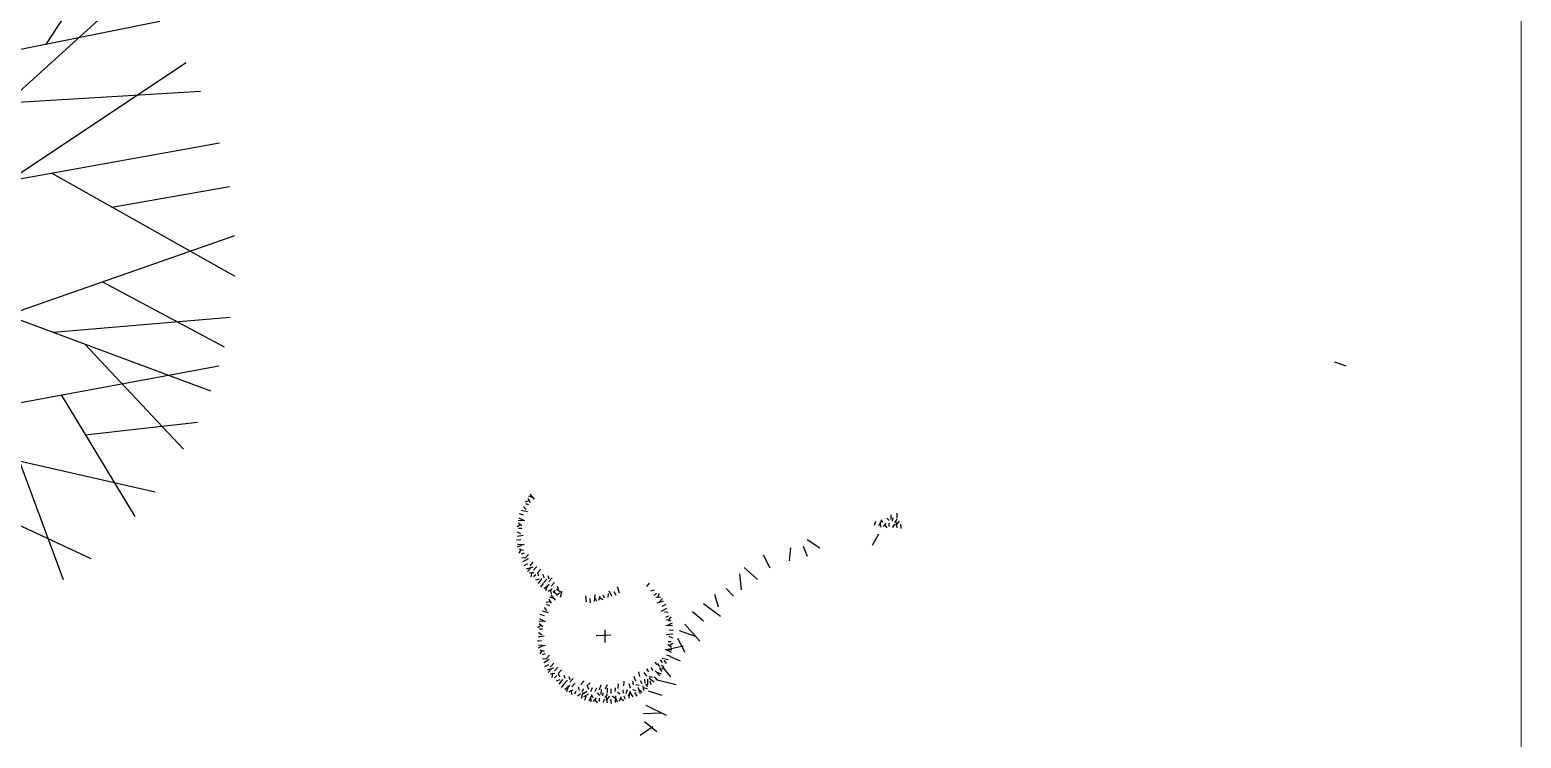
# Model space of a CAD drawing. Header units: millimetres. Extents: x 216896 to 446004, y 63591 to 243769.
# Drawn here: x 394280 to 398583, y 138608 to 140652 of the extents above; entities that cross this region are included whole.
import ezdxf

# ---------------------------------------------------------------- set-up
doc = ezdxf.new("R2010")
doc.units = ezdxf.units.MM
doc.layers.add('green', color=7, linetype='Continuous', true_color=0x45e718)
doc.layers.add('trees', color=7, linetype='Continuous', true_color=0x547000)
doc.layers.add('line pedestr', color=7, linetype='Continuous', lineweight=5, true_color=0x1c1c1c)

# ---------------------------------------------------------------- blocks, each defined once
blk = doc.blocks.new('A$C19F01AD3')
at = {"color": 0}
for p, q in [((-0.1988, 0.7618), (-0.1968, 0.9257)), ((-0.0031, 0.0658), (-0.1325, 0.9375)), ((-0.108, 0.7723), (-0.021, 0.9474)), ((0.0363, 0.7514), (-0.0938, 0.9425)), ((-0.071, 0.5232), (0.1249, 0.9402)), ((0.181, 0.5052), (0.0552, 0.9465)), ((0.301, 0.652), (0.208, 0.9258)), ((-0.2838, 0.5658), (-0.306, 0.8946)), ((-0.115, 0.8195), (-0.2202, 0.9202)), ((0.1385, 0.654), (0.2952, 0.9022)), ((-0.0951, 0.6858), (-0.3546, 0.876)), ((0.3268, 0.1707), (0.4151, 0.8542)), ((-0.2916, 0.6819), (-0.4443, 0.8332)), ((-0.4103, 0.6563), (-0.4126, 0.8497)), ((-0.03, 0.2473), (0.4513, 0.8357)), ((-0.2806, 0.1368), (-0.4886, 0.8076)), ((-0.0528, 0.4005), (-0.5569, 0.7611)), ((0.5367, 0.4481), (0.5546, 0.7713)), ((-0.4267, 0.6081), (-0.6446, 0.6871)), ((-0.4229, 0.2018), (-0.6254, 0.7049)), ((0.3812, 0.5917), (0.6555, 0.6877)), ((0.4472, 0.3719), (0.7276, 0.6108)), ((-0.6028, 0.3777), (-0.7624, 0.5507)), ((-0.5373, 0.486), (-0.7796, 0.5255)), ((0.6097, 0.3613), (0.7917, 0.5249)), ((0.5807, 0.4856), (0.8119, 0.4929)), ((0.0573, 0.0325), (0.8437, 0.4357)), ((-0.365, 0.4089), (-0.8738, 0.3422)), ((-0.0562, 0.0344), (-0.8508, 0.3971)), ((0.3536, 0.3779), (0.8849, 0.3435)), ((0.4811, 0.2498), (0.9352, 0.1575)), ((-0.5139, 0.2433), (-0.9254, 0.1458)), ((0.4377, 0.069), (0.9199, 0.2325)), ((-0.6488, -0.0235), (-0.9173, 0.1921)), ((-0.1907, 0.0958), (-0.9302, -0.0968)), ((0.172, 0.0913), (0.9473, 0.0262)), ((0.542, 0.0602), (0.8997, -0.2902)), ((-0.5188, 0.0103), (-0.7855, -0.5045)), ((0.0581, -0.031), (0.7736, -0.5391)), ((-0.0477, -0.0455), (-0.672, -0.6476)), ((0.6596, -0.055), (0.9435, -0.0799)), ((0.2499, -0.1672), (0.3177, -0.8824)), ((-0.6229, -0.1906), (-0.9163, -0.1848)), ((-0.7388, -0.1883), (-0.8739, -0.3298)), ((0.3513, -0.2392), (0.9255, -0.1961)), ((-0.222, -0.2136), (0.1006, -0.9308)), ((0.592, -0.2211), (0.8318, -0.4462)), ((-0.6952, -0.3301), (-0.8913, -0.2802)), ((-0.3305, -0.3182), (-0.818, -0.4501)), ((0.4467, -0.307), (0.8642, -0.3812)), ((0.5127, -0.3538), (0.6746, -0.6569)), ((-0.5445, -0.3761), (-0.6362, -0.6828)), ((-0.4398, -0.4237), (-0.5037, -0.7859)), ((-0.1346, -0.408), (0.3943, -0.8517)), ((0.2761, -0.4442), (0.8082, -0.4868)), ((0.4264, -0.4562), (0.5216, -0.7817)), ((-0.5789, -0.4913), (-0.7533, -0.5512)), ((-0.0916, -0.5036), (-0.3906, -0.8481)), ((0.282, -0.5056), (0.1962, -0.9162)), ((0.4576, -0.5627), (0.7241, -0.6029)), ((-0.1578, -0.5799), (-0.5512, -0.7532)), ((0.2893, -0.5824), (0.5833, -0.7377)), ((-0.0184, -0.6664), (-0.1536, -0.922)), ((0.1476, -0.6448), (0.0156, -0.9355)), ((-0.393, -0.6835), (-0.3705, -0.8571)), ((-0.2452, -0.6806), (-0.2392, -0.9032)), ((-0.0657, -0.756), (-0.2808, -0.8909))]:
    blk.add_line(p, q, dxfattribs=at)
blk.add_circle((0, 0), 0.0659, dxfattribs=at)

msp = doc.modelspace()

# ---------------------------------------------------------------- linework, layer by layer
at = {"layer": 'green'}
for p, q in [((396764.3, 139252.9), (396763.8, 139238.7)), ((396781.7, 139256.8), (396781.2, 139242.7)), ((396720.1, 139233.3), (396716.4, 139221.5)), ((396737.1, 139236.9), (396728.6, 139219.7)), ((396735.3, 139217.3), (396734.7, 139232.5)), ((396735.4, 139238.4), (396740.2, 139230.5)), ((396742, 139218.4), (396750.5, 139228.8)), ((396753.5, 139214.6), (396746.2, 139225.3)), ((396752.9, 139243.2), (396759, 139235.7)), ((396758.9, 139228.1), (396758.7, 139219)), ((396769.6, 139243.7), (396767.8, 139234.6)), ((396774.4, 139225.7), (396769.1, 139216)), ((396781.2, 139239.5), (396774.5, 139230.1)), ((396788.4, 139233.7), (396777.7, 139221.4)), ((396778.8, 139232.4), (396781.4, 139214.9)), ((396791.7, 139225.1), (396792.8, 139212.8)), ((396522.7, 139181.7), (396559.6, 139157.6)), ((396711.5, 139164.6), (396729.3, 139197.6)), ((396416.2, 139098.8), (396396.7, 139136.1)), ((396471.6, 139119.7), (396475.4, 139157)), ((396523.5, 139132.2), (396512.2, 139161.2)), ((396327.5, 139082), (396332, 139036.4)), ((396341.1, 139100.7), (396379.1, 139065.5)), ((396310.2, 139017.8), (396288.7, 139040.3)), ((396272.5, 138959.4), (396223.9, 138995.4)), ((396267.1, 138986.4), (396256.3, 139022.3)), ((396223.9, 138945.9), (396191.6, 138972.9)), ((396153.8, 138919), (396202.4, 138901)), ((396213.2, 138887.5), (396170, 138936.9)), ((396121.5, 138865), (396164.6, 138874)), ((396148.4, 138896.5), (396170, 138856)), ((396157, 138830.6), (396128.5, 138843.1)), ((396129.2, 138785), (396105.4, 138814.1)), ((396104.8, 138731.1), (396064.6, 138743.6)), ((396144.5, 138762.1), (396085.9, 138776.8)), ((396117.2, 138673), (396058.4, 138702.2)), ((396050.3, 138679.4), (396102.1, 138681.3)), ((396053.9, 138656.5), (396089.4, 138627.4)), ((396041.1, 138617.1), (396077.5, 138642))]:
    msp.add_line(p, q, dxfattribs=at)
at = {"layer": 'line pedestr'}
msp.add_lwpolyline([(398583.1, 76231.8), (398583.1, 149231.8)], dxfattribs=at)
at = {"layer": 'trees'}
for p, q in [((398077.7, 139681.2), (398045.3, 139693.2)), ((395717.3, 139300.2), (395723.6, 139288.4)), ((395718.9, 139306.8), (395733.1, 139301.6)), ((395736.3, 139297.6), (395723.6, 139312.1)), ((395704.5, 139251.7), (395692.7, 139255.4)), ((395716.1, 139260.8), (395698.9, 139265.1)), ((395711.6, 139267.5), (395704.7, 139276.1)), ((395709.4, 139291), (395722, 139293.6)), ((395719.8, 139280.9), (395711.4, 139284.6)), ((395685.8, 139218.3), (395696.5, 139225.6)), ((395688.5, 139236.5), (395703.7, 139237.1)), ((395689.6, 139229.8), (395700, 139221.3)), ((395699.3, 139212.9), (395690.2, 139213.1)), ((395708.1, 139234.7), (395690.9, 139243.2)), ((395696.3, 139180.1), (395684, 139179)), ((395703.6, 139193), (395686.1, 139190.4)), ((395706.2, 139165.8), (395687, 139167.1)), ((395696.9, 139197.5), (395687.2, 139202.7)), ((395687.4, 139160), (395701.2, 139166.3)), ((395690.9, 139154.2), (395703.8, 139150.3)), ((395691.8, 139142.1), (395698.9, 139152.9)), ((395706.4, 139142.3), (395697.8, 139139)), ((395710, 139127.1), (395699.1, 139128.2)), ((395718, 139125.5), (395702.8, 139116.4)), ((395719.1, 139138), (395709.6, 139127.4)), ((395716.2, 139110.8), (395705.2, 139105.1)), ((395730.8, 139101.4), (395712.5, 139095.2)), ((395715.6, 139088.8), (395725.9, 139099.9)), ((395721.1, 139084.8), (395734.5, 139086.1)), ((395731.7, 139115.5), (395722.2, 139105)), ((395726.6, 139074), (395729, 139086.7)), ((395742.8, 139103.7), (395733.3, 139093.1)), ((395739.9, 139079.7), (395733.3, 139073.4)), ((395753.9, 139095.8), (395744.4, 139085.2)), ((395744.4, 139085.2), (395747.6, 139076)), ((395760.2, 139081.3), (395763.4, 139072)), ((395749.1, 139067.1), (395738.6, 139063.9)), ((395757.1, 139068.7), (395746.5, 139054.4)), ((395761, 139054.4), (395753.1, 139044.9)), ((395771.3, 139066.8), (395761.8, 139056.2)), ((395778.1, 139051.3), (395763.6, 139038.6)), ((395768.9, 139033.9), (395774.2, 139048.1)), ((395774.5, 139077.3), (395777.6, 139068.1)), ((395775.5, 139032.3), (395787.4, 139038.6)), ((395787.1, 139070.7), (395777.6, 139060.2)), ((395784.7, 139024.4), (395782.1, 139037)), ((395793.5, 139057.5), (395784, 139047)), ((395813.9, 139027.8), (395799.6, 139038.4)), ((395801.4, 139047), (395804.5, 139037.7)), ((395974.4, 139045.8), (395980.5, 139027.5)), ((396060, 139045.4), (396067.9, 139054.9)), ((395769.6, 139000.1), (395782.2, 139002.8)), ((395780, 138990), (395771.6, 138993.7)), ((395777.5, 139009.4), (395783.8, 138997.5)), ((395779.1, 139015.9), (395793.3, 139010.7)), ((395796.5, 139006.7), (395783.8, 139021.2)), ((395799.6, 139023.9), (395790.1, 139031.8)), ((395794.8, 139034.8), (395791.2, 139026.4)), ((395808.2, 139026.6), (395799.7, 139019.7)), ((395814.9, 139031.1), (395810.6, 139013.9)), ((395882.8, 139018.6), (395885.4, 139001)), ((395895.6, 139011.3), (395896.8, 138999)), ((395910, 139021.2), (395908.7, 139002)), ((395915.8, 139002.3), (395909.4, 139016.1)), ((395921.6, 139005.9), (395925.5, 139018.8)), ((395933.7, 139006.8), (395922.9, 139013.9)), ((395933.4, 139021.3), (395936.8, 139012.8)), ((395948.7, 139025), (395947.6, 139014.1)), ((395950.2, 139032.9), (395959.4, 139017.7)), ((395964.9, 139031.1), (395970.7, 139020.2)), ((396071.8, 139032.8), (396082.4, 139035.9)), ((396081.1, 139020.1), (396087.7, 139026.4)), ((396099.9, 139015), (396086.5, 139013.7)), ((396090.2, 138998.5), (396108.4, 139004.6)), ((396094.4, 139025.9), (396092, 139013.2)), ((396105.4, 139011), (396095.1, 138999.9)), ((396104.8, 138989), (396115.8, 138994.8)), ((395768.3, 138943.8), (395751.1, 138952.3)), ((395764.7, 138960.8), (395752.9, 138964.5)), ((395776.3, 138969.9), (395759.1, 138974.2)), ((395771.8, 138976.6), (395764.9, 138985.2)), ((396103, 138974.3), (396118.2, 138983.5)), ((396110.9, 138972.8), (396121.9, 138971.7)), ((396114.6, 138957.5), (396123.1, 138960.9)), ((396129.1, 138957.8), (396122, 138947)), ((395746, 138927.4), (395756.7, 138934.7)), ((395757.1, 138906.6), (395747.4, 138911.8)), ((395748.7, 138945.7), (395763.9, 138946.2)), ((395749.8, 138939), (395760.2, 138930.4)), ((395759.5, 138922.1), (395750.4, 138922.2)), ((395939.1, 138920.9), (395939.1, 138884)), ((396114.8, 138934.1), (396134, 138932.8)), ((396130.1, 138945.6), (396117.2, 138949.6)), ((396117.4, 138906.9), (396134.9, 138909.5)), ((396133.6, 138939.9), (396119.8, 138933.5)), ((396124.7, 138919.7), (396137, 138920.8)), ((395756.5, 138889.2), (395744.2, 138888.1)), ((395763.8, 138902.1), (395746.3, 138899.5)), ((395766.4, 138874.9), (395747.2, 138876.2)), ((395747.6, 138869.1), (395761.4, 138875.4)), ((395956.5, 138905.1), (395913.8, 138903.8)), ((396112.8, 138865.2), (396130.1, 138856.6)), ((396131.4, 138870), (396121, 138878.5)), ((396121.7, 138886.9), (396130.8, 138886.7)), ((396124.1, 138902.4), (396133.8, 138897.2)), ((396135.2, 138881.6), (396124.5, 138874.3)), ((395751.1, 138863.3), (395764, 138859.4)), ((395752, 138851.2), (395759.1, 138862)), ((395766.6, 138851.4), (395758, 138848.1)), ((395770.2, 138836.2), (395759.3, 138837.3)), ((395778.2, 138834.6), (395763, 138825.5)), ((395779.3, 138847.1), (395769.8, 138836.5)), ((395791.9, 138824.7), (395782.4, 138814.1)), ((396084.7, 138828.6), (396087.9, 138819.4)), ((396090.9, 138823.6), (396096.5, 138814.9)), ((396098.8, 138834.2), (396104.4, 138825.4)), ((396104.8, 138839), (396122, 138834.7)), ((396109.3, 138832.3), (396116.3, 138823.8)), ((396116.5, 138848.1), (396128.3, 138844.4)), ((396132.5, 138863.3), (396117.3, 138862.7)), ((395776.4, 138820), (395765.4, 138814.2)), ((395791, 138810.5), (395772.7, 138804.3)), ((395775.8, 138797.9), (395786.1, 138809.1)), ((395781.3, 138793.9), (395794.7, 138795.2)), ((395786.8, 138783.1), (395789.2, 138795.8)), ((395803, 138812.8), (395793.5, 138802.2)), ((395800.1, 138788.9), (395793.5, 138782.5)), ((395814.1, 138804.9), (395804.6, 138794.3)), ((395804.6, 138794.3), (395807.8, 138785.1)), ((395820.4, 138790.4), (395823.6, 138781.1)), ((395834.7, 138786.4), (395837.8, 138777.2)), ((395847.3, 138779.8), (395837.8, 138769.3)), ((396022.8, 138786.8), (396027.2, 138773.3)), ((396036, 138799.3), (396039.3, 138786.4)), ((396051.8, 138797.5), (396059.7, 138787.4)), ((396053, 138778.5), (396054, 138767)), ((396059.2, 138807.8), (396064.9, 138799.1)), ((396062.2, 138778.7), (396061.9, 138762.4)), ((396067.3, 138784.9), (396076.5, 138785)), ((396067.3, 138781.1), (396081.5, 138770.6)), ((396071.9, 138811.7), (396077.5, 138803)), ((396081.5, 138785.1), (396091, 138777.2)), ((396084.7, 138802.2), (396097.4, 138787.7)), ((396102.1, 138793), (396087.9, 138798.3)), ((396103.7, 138799.6), (396097.4, 138811.5)), ((396111.6, 138808.8), (396098.9, 138806.2)), ((396101.2, 138818.9), (396109.5, 138815.3)), ((395809.3, 138776.2), (395798.8, 138773)), ((395817.2, 138777.8), (395806.7, 138763.5)), ((395821.2, 138763.5), (395813.3, 138754)), ((395831.5, 138775.9), (395822, 138765.3)), ((395838.3, 138760.4), (395823.8, 138747.7)), ((395829.1, 138743), (395834.4, 138757.2)), ((395835.7, 138741.4), (395847.6, 138747.7)), ((395844.9, 138733.5), (395842.3, 138746.1)), ((395853.7, 138766.6), (395844.2, 138756.1)), ((395855, 138743.9), (395851.4, 138735.5)), ((395868.4, 138735.7), (395859.9, 138728.8)), ((395861.6, 138756.1), (395864.7, 138746.9)), ((395879, 138773.2), (395869.5, 138762.7)), ((395875.1, 138740.2), (395870.8, 138723)), ((395877.4, 138750.8), (395872.6, 138742.9)), ((395886.9, 138742.9), (395877.4, 138736.3)), ((395891.6, 138735), (395877.4, 138727.1)), ((395896.4, 138768), (395886.9, 138758.7)), ((395888.5, 138758.7), (395891.6, 138749.5)), ((395902.7, 138753.5), (395898, 138741.6)), ((395915.4, 138752.1), (395910.6, 138742.9)), ((395917, 138738.5), (395923.2, 138730.9)), ((395927.5, 138760.6), (395922.2, 138747.4)), ((395928.4, 138748.2), (395927.9, 138734)), ((395933.7, 138739), (395931.9, 138729.9)), ((395945.7, 138761.6), (395939.9, 138749.7)), ((395945.8, 138752.1), (395945.3, 138737.9)), ((395956.6, 138750.1), (395956.2, 138737.3)), ((395968.9, 138753.2), (395967.6, 138742.9)), ((395975.1, 138741), (395983.5, 138735.9)), ((395977.5, 138765.3), (395977, 138751.1)), ((395990.7, 138747.1), (395992.1, 138738)), ((395994.2, 138772.5), (395992.8, 138759.3)), ((396003, 138747.2), (396000, 138736)), ((396011.7, 138744.1), (396005.9, 138728.9)), ((396008.4, 138765.4), (396012.3, 138753.3)), ((396010.4, 138742), (396019.6, 138726.9)), ((396018.6, 138748.2), (396027.4, 138745.2)), ((396018.9, 138772.5), (396021.2, 138762.4)), ((396025.1, 138740.3), (396030.9, 138729.3)), ((396028.9, 138763.2), (396038.5, 138761.3)), ((396034.6, 138754.9), (396040.7, 138736.6)), ((396047.1, 138739.7), (396036, 138750)), ((396041.4, 138774.2), (396045.9, 138766.2)), ((396062, 138750.7), (396049.3, 138753.1)), ((396051.1, 138745.2), (396049.8, 138758.6)), ((396056.2, 138764), (396062.5, 138757.4)), ((396068.9, 138773.2), (396072, 138762.7)), ((395884.2, 138728.6), (395880.6, 138716.8)), ((395901.3, 138732.2), (395892.7, 138715)), ((395899.4, 138712.6), (395898.8, 138727.8)), ((395899.5, 138733.7), (395904.3, 138725.8)), ((395906.1, 138713.7), (395914.6, 138724.1)), ((395917.7, 138709.9), (395910.4, 138720.6)), ((395923, 138723.4), (395922.8, 138714.3)), ((395938.5, 138721), (395933.3, 138711.3)), ((395945.3, 138734.8), (395938.7, 138725.4)), ((395952.5, 138729), (395941.8, 138716.7)), ((395943, 138727.7), (395945.6, 138710.1)), ((395955.8, 138720.4), (395957, 138708.1)), ((395960.4, 138730.4), (395967.5, 138724.6)), ((395970.2, 138730.3), (395968.9, 138711.1)), ((395976, 138711.5), (395969.6, 138725.3)), ((395981.8, 138715), (395985.7, 138727.9)), ((395993.9, 138715.9), (395983.1, 138723)), ((395993.6, 138730.4), (395997, 138721.9)), ((396008.9, 138734.1), (396007.8, 138723.2))]:
    msp.add_line(p, q, dxfattribs=at)

# ---------------------------------------------------------------- block references
at = {"layer": 'green', "xscale": 1210.070298431674, "yscale": 1210.070298431674, "zscale": 1210.070298431674, "rotation": 14.99999999998812}
msp.add_blockref('A$C19F01AD3', (393728.6, 139998), dxfattribs=at)

doc.saveas('drawing.dxf')
